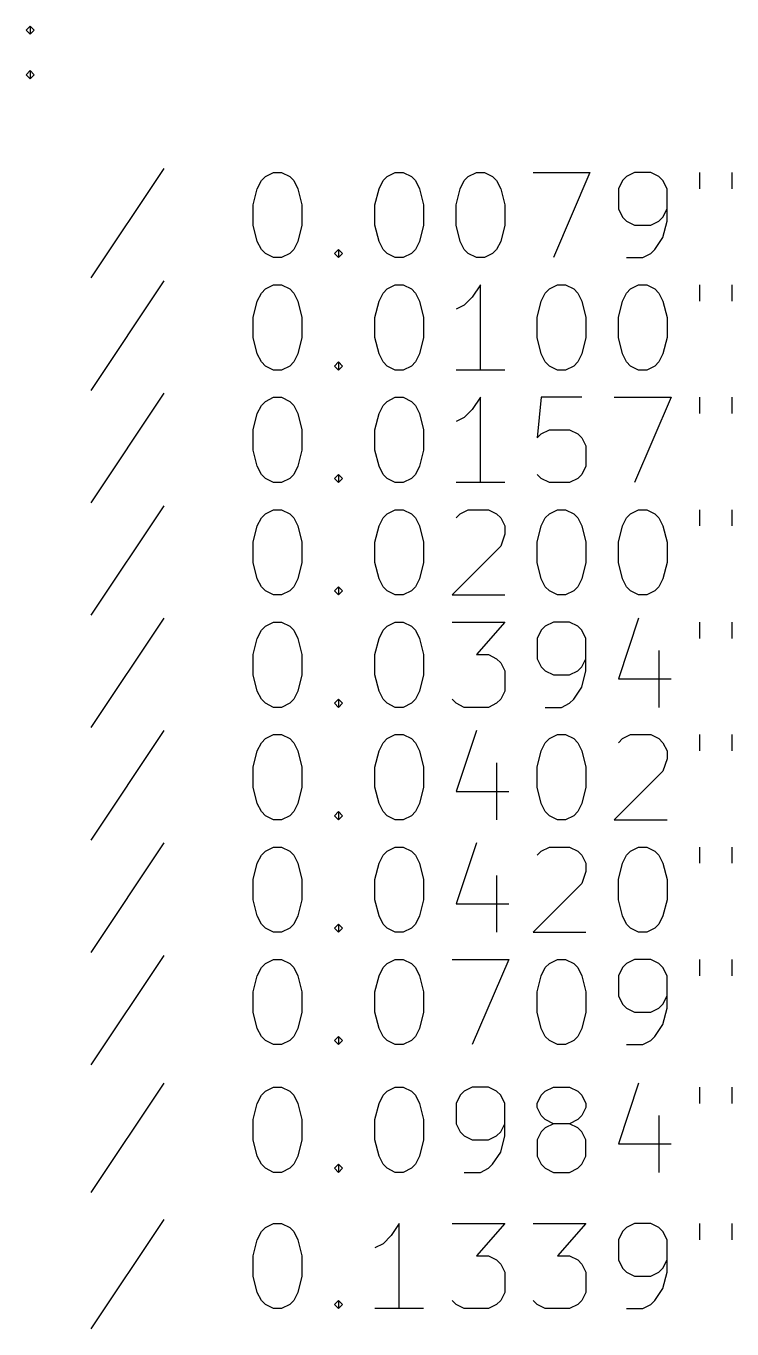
# Model space of a CAD drawing. Extents: x 2.28 to 5.04, y -6.29 to -2.72.
# Drawn here: x 2.999 to 3.652, y -6.28 to -5.076 of the extents above; entities that cross this region are included whole.
import ezdxf

# ---------------------------------------------------------------- set-up
doc = ezdxf.new("R2010")
doc.units = 0
doc.header["$MEASUREMENT"] = 0
doc.layers.add('BLACK', color=7, linetype='CONTINUOUS')

msp = doc.modelspace()

# ---------------------------------------------------------------- linework, layer by layer
at = {"layer": 'BLACK', "linetype": 'CONTINUOUS'}
for p, q in [((2.99909, -5.07961), (3.00284, -5.07586)), ((3.00284, -5.08336), (2.99909, -5.07961)), ((3.00284, -5.07586), (3.00659, -5.07961)), ((3.00284, -5.07586), (3.00284, -5.08336)), ((3.00659, -5.07961), (3.00284, -5.08336)), ((2.99909, -5.12085), (3.00284, -5.1171)), ((3.00284, -5.1171), (3.00659, -5.12085)), ((3.00284, -5.1171), (3.00284, -5.1246)), ((3.00284, -5.1246), (2.99909, -5.12085)), ((3.00659, -5.12085), (3.00284, -5.1246)), ((3.12657, -5.20746), (3.05908, -5.3087)), ((3.21656, -5.21871), (3.22031, -5.21496)), ((3.22031, -5.21496), (3.22781, -5.21121)), ((3.22781, -5.21121), (3.23531, -5.21121)), ((3.23531, -5.21121), (3.24281, -5.21496)), ((3.24281, -5.21496), (3.24656, -5.21871)), ((3.32905, -5.21871), (3.3328, -5.21496)), ((3.3328, -5.21496), (3.34029, -5.21121)), ((3.34029, -5.21121), (3.34779, -5.21121)), ((3.34779, -5.21121), (3.35529, -5.21496)), ((3.35529, -5.21496), (3.35904, -5.21871)), ((3.40404, -5.21871), (3.40779, -5.21496)), ((3.40779, -5.21496), (3.41529, -5.21121)), ((3.41529, -5.21121), (3.42278, -5.21121)), ((3.42278, -5.21121), (3.43028, -5.21496)), ((3.43028, -5.21496), (3.43403, -5.21871)), ((3.46778, -5.21121), (3.52027, -5.21121)), ((3.52027, -5.21121), (3.48653, -5.28995)), ((3.55402, -5.21496), (3.55027, -5.21871)), ((3.56152, -5.21121), (3.55402, -5.21496)), ((3.57652, -5.21121), (3.56152, -5.21121)), ((3.58401, -5.21496), (3.57652, -5.21121)), ((3.58776, -5.21871), (3.58401, -5.21496)), ((3.62151, -5.21121), (3.62151, -5.22621)), ((3.65151, -5.21121), (3.65151, -5.22621)), ((3.20906, -5.24121), (3.21281, -5.22621)), ((3.21281, -5.22621), (3.21656, -5.21871)), ((3.24656, -5.21871), (3.25031, -5.22621)), ((3.25031, -5.22621), (3.25406, -5.24121)), ((3.32155, -5.24121), (3.3253, -5.22621)), ((3.3253, -5.22621), (3.32905, -5.21871)), ((3.35904, -5.21871), (3.36279, -5.22621)), ((3.36279, -5.22621), (3.36654, -5.24121)), ((3.39654, -5.24121), (3.40029, -5.22621)), ((3.40029, -5.22621), (3.40404, -5.21871)), ((3.43403, -5.21871), (3.43778, -5.22621)), ((3.43778, -5.22621), (3.44153, -5.24121)), ((3.55027, -5.21871), (3.54652, -5.22621)), ((3.54652, -5.22621), (3.54652, -5.24496)), ((3.59151, -5.22621), (3.58776, -5.21871)), ((3.59151, -5.25621), (3.59151, -5.22621)), ((3.20906, -5.25996), (3.20906, -5.24121)), ((3.25406, -5.24121), (3.25406, -5.25996)), ((3.32155, -5.25996), (3.32155, -5.24121)), ((3.36654, -5.24121), (3.36654, -5.25996)), ((3.39654, -5.25996), (3.39654, -5.24121)), ((3.44153, -5.24121), (3.44153, -5.25996)), ((3.54652, -5.24496), (3.55027, -5.25246)), ((3.58776, -5.25246), (3.59151, -5.24496)), ((3.21281, -5.27496), (3.20906, -5.25996)), ((3.25406, -5.25996), (3.25031, -5.27496)), ((3.3253, -5.27496), (3.32155, -5.25996)), ((3.36654, -5.25996), (3.36279, -5.27496)), ((3.40029, -5.27496), (3.39654, -5.25996)), ((3.44153, -5.25996), (3.43778, -5.27496)), ((3.55027, -5.25246), (3.55402, -5.25621)), ((3.55402, -5.25621), (3.56152, -5.25996)), ((3.56152, -5.25996), (3.57652, -5.25996)), ((3.57652, -5.25996), (3.58401, -5.25621)), ((3.58401, -5.25621), (3.58776, -5.25246)), ((3.58776, -5.27121), (3.59151, -5.25621)), ((3.21656, -5.28246), (3.21281, -5.27496)), ((3.25031, -5.27496), (3.24656, -5.28246)), ((3.32905, -5.28246), (3.3253, -5.27496)), ((3.36279, -5.27496), (3.35904, -5.28246)), ((3.40404, -5.28246), (3.40029, -5.27496)), ((3.43778, -5.27496), (3.43403, -5.28246)), ((3.58026, -5.28246), (3.58776, -5.27121)), ((3.22031, -5.2862), (3.21656, -5.28246)), ((3.22781, -5.28995), (3.22031, -5.2862)), ((3.24281, -5.2862), (3.23531, -5.28995)), ((3.24656, -5.28246), (3.24281, -5.2862)), ((3.28405, -5.2862), (3.2878, -5.28246)), ((3.2878, -5.28995), (3.28405, -5.2862)), ((3.2878, -5.28246), (3.29155, -5.2862)), ((3.2878, -5.28246), (3.2878, -5.28995)), ((3.29155, -5.2862), (3.2878, -5.28995)), ((3.3328, -5.2862), (3.32905, -5.28246)), ((3.34029, -5.28995), (3.3328, -5.2862)), ((3.35529, -5.2862), (3.34779, -5.28995)), ((3.35904, -5.28246), (3.35529, -5.2862)), ((3.40779, -5.2862), (3.40404, -5.28246)), ((3.41529, -5.28995), (3.40779, -5.2862)), ((3.43028, -5.2862), (3.42278, -5.28995)), ((3.43403, -5.28246), (3.43028, -5.2862)), ((3.56902, -5.28995), (3.57652, -5.2862)), ((3.57652, -5.2862), (3.58026, -5.28246)), ((3.23531, -5.28995), (3.22781, -5.28995)), ((3.34779, -5.28995), (3.34029, -5.28995)), ((3.42278, -5.28995), (3.41529, -5.28995)), ((3.55402, -5.28995), (3.56902, -5.28995)), ((3.12657, -5.3114), (3.05908, -5.41264)), ((3.21281, -5.33015), (3.21656, -5.32265)), ((3.21656, -5.32265), (3.22031, -5.3189)), ((3.22031, -5.3189), (3.22781, -5.31515)), ((3.22781, -5.31515), (3.23531, -5.31515)), ((3.23531, -5.31515), (3.24281, -5.3189)), ((3.24281, -5.3189), (3.24656, -5.32265)), ((3.24656, -5.32265), (3.25031, -5.33015)), ((3.3253, -5.33015), (3.32905, -5.32265)), ((3.32905, -5.32265), (3.3328, -5.3189)), ((3.3328, -5.3189), (3.34029, -5.31515)), ((3.34029, -5.31515), (3.34779, -5.31515)), ((3.34779, -5.31515), (3.35529, -5.3189)), ((3.35529, -5.3189), (3.35904, -5.32265)), ((3.35904, -5.32265), (3.36279, -5.33015)), ((3.41903, -5.31515), (3.41154, -5.3264)), ((3.41903, -5.39389), (3.41903, -5.31515)), ((3.47528, -5.33015), (3.47903, -5.32265)), ((3.47903, -5.32265), (3.48278, -5.3189)), ((3.48278, -5.3189), (3.49028, -5.31515)), ((3.49028, -5.31515), (3.49777, -5.31515)), ((3.49777, -5.31515), (3.50527, -5.3189)), ((3.50527, -5.3189), (3.50902, -5.32265)), ((3.50902, -5.32265), (3.51277, -5.33015)), ((3.55027, -5.33015), (3.55402, -5.32265)), ((3.55402, -5.32265), (3.55777, -5.3189)), ((3.55777, -5.3189), (3.56527, -5.31515)), ((3.56527, -5.31515), (3.57277, -5.31515)), ((3.57277, -5.31515), (3.58026, -5.3189)), ((3.58026, -5.3189), (3.58401, -5.32265)), ((3.58401, -5.32265), (3.58776, -5.33015)), ((3.62151, -5.31515), (3.62151, -5.33015)), ((3.65151, -5.31515), (3.65151, -5.33015)), ((3.20906, -5.34515), (3.21281, -5.33015)), ((3.25031, -5.33015), (3.25406, -5.34515)), ((3.32155, -5.34515), (3.3253, -5.33015)), ((3.36279, -5.33015), (3.36654, -5.34515)), ((3.40404, -5.3339), (3.39654, -5.33765)), ((3.41154, -5.3264), (3.40404, -5.3339)), ((3.47153, -5.34515), (3.47528, -5.33015)), ((3.51277, -5.33015), (3.51652, -5.34515)), ((3.54652, -5.34515), (3.55027, -5.33015)), ((3.58776, -5.33015), (3.59151, -5.34515)), ((3.20906, -5.3639), (3.20906, -5.34515)), ((3.25406, -5.34515), (3.25406, -5.3639)), ((3.32155, -5.3639), (3.32155, -5.34515)), ((3.36654, -5.34515), (3.36654, -5.3639)), ((3.47153, -5.3639), (3.47153, -5.34515)), ((3.51652, -5.34515), (3.51652, -5.3639)), ((3.54652, -5.3639), (3.54652, -5.34515)), ((3.59151, -5.34515), (3.59151, -5.3639)), ((3.21281, -5.37889), (3.20906, -5.3639)), ((3.25406, -5.3639), (3.25031, -5.37889)), ((3.3253, -5.37889), (3.32155, -5.3639)), ((3.36654, -5.3639), (3.36279, -5.37889)), ((3.47528, -5.37889), (3.47153, -5.3639)), ((3.51652, -5.3639), (3.51277, -5.37889)), ((3.55027, -5.37889), (3.54652, -5.3639)), ((3.59151, -5.3639), (3.58776, -5.37889)), ((3.21656, -5.38639), (3.21281, -5.37889)), ((3.25031, -5.37889), (3.24656, -5.38639)), ((3.32905, -5.38639), (3.3253, -5.37889)), ((3.36279, -5.37889), (3.35904, -5.38639)), ((3.47903, -5.38639), (3.47528, -5.37889)), ((3.51277, -5.37889), (3.50902, -5.38639)), ((3.55402, -5.38639), (3.55027, -5.37889)), ((3.58776, -5.37889), (3.58401, -5.38639)), ((3.22031, -5.39014), (3.21656, -5.38639)), ((3.22781, -5.39389), (3.22031, -5.39014)), ((3.23531, -5.39389), (3.22781, -5.39389)), ((3.24281, -5.39014), (3.23531, -5.39389)), ((3.24656, -5.38639), (3.24281, -5.39014)), ((3.28405, -5.39014), (3.2878, -5.38639)), ((3.2878, -5.39389), (3.28405, -5.39014)), ((3.2878, -5.38639), (3.29155, -5.39014)), ((3.2878, -5.38639), (3.2878, -5.39389)), ((3.29155, -5.39014), (3.2878, -5.39389)), ((3.3328, -5.39014), (3.32905, -5.38639)), ((3.34029, -5.39389), (3.3328, -5.39014)), ((3.34779, -5.39389), (3.34029, -5.39389)), ((3.35529, -5.39014), (3.34779, -5.39389)), ((3.35904, -5.38639), (3.35529, -5.39014)), ((3.44153, -5.39389), (3.39654, -5.39389)), ((3.48278, -5.39014), (3.47903, -5.38639)), ((3.49028, -5.39389), (3.48278, -5.39014)), ((3.49777, -5.39389), (3.49028, -5.39389)), ((3.50527, -5.39014), (3.49777, -5.39389)), ((3.50902, -5.38639), (3.50527, -5.39014)), ((3.55777, -5.39014), (3.55402, -5.38639)), ((3.56527, -5.39389), (3.55777, -5.39014)), ((3.57277, -5.39389), (3.56527, -5.39389)), ((3.58026, -5.39014), (3.57277, -5.39389)), ((3.58401, -5.38639), (3.58026, -5.39014)), ((3.12657, -5.41534), (3.05908, -5.51658)), ((3.22031, -5.42284), (3.22781, -5.41909)), ((3.22781, -5.41909), (3.23531, -5.41909)), ((3.23531, -5.41909), (3.24281, -5.42284)), ((3.3328, -5.42284), (3.34029, -5.41909)), ((3.34029, -5.41909), (3.34779, -5.41909)), ((3.34779, -5.41909), (3.35529, -5.42284)), ((3.41903, -5.41909), (3.41154, -5.43034)), ((3.41903, -5.49783), (3.41903, -5.41909)), ((3.47528, -5.41909), (3.47153, -5.45658)), ((3.51277, -5.41909), (3.47528, -5.41909)), ((3.54277, -5.41909), (3.59526, -5.41909)), ((3.59526, -5.41909), (3.56152, -5.49783)), ((3.62151, -5.41909), (3.62151, -5.43409)), ((3.65151, -5.41909), (3.65151, -5.43409)), ((3.21281, -5.43409), (3.21656, -5.42659)), ((3.21656, -5.42659), (3.22031, -5.42284)), ((3.24281, -5.42284), (3.24656, -5.42659)), ((3.24656, -5.42659), (3.25031, -5.43409)), ((3.3253, -5.43409), (3.32905, -5.42659)), ((3.32905, -5.42659), (3.3328, -5.42284)), ((3.35529, -5.42284), (3.35904, -5.42659)), ((3.35904, -5.42659), (3.36279, -5.43409)), ((3.41154, -5.43034), (3.40404, -5.43784)), ((3.20906, -5.44908), (3.21281, -5.43409)), ((3.25031, -5.43409), (3.25406, -5.44908)), ((3.32155, -5.44908), (3.3253, -5.43409)), ((3.36279, -5.43409), (3.36654, -5.44908)), ((3.40404, -5.43784), (3.39654, -5.44159)), ((3.20906, -5.46783), (3.20906, -5.44908)), ((3.25406, -5.44908), (3.25406, -5.46783)), ((3.32155, -5.46783), (3.32155, -5.44908)), ((3.36654, -5.44908), (3.36654, -5.46783)), ((3.47153, -5.45658), (3.47528, -5.45283)), ((3.47528, -5.45283), (3.48278, -5.44908)), ((3.48278, -5.44908), (3.50152, -5.44908)), ((3.50152, -5.44908), (3.50902, -5.45283)), ((3.50902, -5.45283), (3.51277, -5.45658)), ((3.21281, -5.48283), (3.20906, -5.46783)), ((3.25406, -5.46783), (3.25031, -5.48283)), ((3.3253, -5.48283), (3.32155, -5.46783)), ((3.36654, -5.46783), (3.36279, -5.48283)), ((3.51277, -5.45658), (3.51652, -5.46408)), ((3.51652, -5.46408), (3.51652, -5.48283)), ((3.21656, -5.49033), (3.21281, -5.48283)), ((3.22031, -5.49408), (3.21656, -5.49033)), ((3.24656, -5.49033), (3.24281, -5.49408)), ((3.25031, -5.48283), (3.24656, -5.49033)), ((3.28405, -5.49408), (3.2878, -5.49033)), ((3.2878, -5.49033), (3.29155, -5.49408)), ((3.2878, -5.49033), (3.2878, -5.49783)), ((3.32905, -5.49033), (3.3253, -5.48283)), ((3.3328, -5.49408), (3.32905, -5.49033)), ((3.35904, -5.49033), (3.35529, -5.49408)), ((3.36279, -5.48283), (3.35904, -5.49033)), ((3.47528, -5.49408), (3.47153, -5.49033)), ((3.51277, -5.49033), (3.50902, -5.49408)), ((3.51652, -5.48283), (3.51277, -5.49033)), ((3.22781, -5.49783), (3.22031, -5.49408)), ((3.23531, -5.49783), (3.22781, -5.49783)), ((3.24281, -5.49408), (3.23531, -5.49783)), ((3.2878, -5.49783), (3.28405, -5.49408)), ((3.29155, -5.49408), (3.2878, -5.49783)), ((3.34029, -5.49783), (3.3328, -5.49408)), ((3.34779, -5.49783), (3.34029, -5.49783)), ((3.35529, -5.49408), (3.34779, -5.49783)), ((3.44153, -5.49783), (3.39654, -5.49783)), ((3.48278, -5.49783), (3.47528, -5.49408)), ((3.50152, -5.49783), (3.48278, -5.49783)), ((3.50902, -5.49408), (3.50152, -5.49783)), ((3.12657, -5.51928), (3.05908, -5.62051)), ((3.21656, -5.53052), (3.22031, -5.52677)), ((3.22031, -5.52677), (3.22781, -5.52303)), ((3.22781, -5.52303), (3.23531, -5.52303)), ((3.23531, -5.52303), (3.24281, -5.52677)), ((3.24281, -5.52677), (3.24656, -5.53052)), ((3.32905, -5.53052), (3.3328, -5.52677)), ((3.3328, -5.52677), (3.34029, -5.52303)), ((3.34029, -5.52303), (3.34779, -5.52303)), ((3.34779, -5.52303), (3.35529, -5.52677)), ((3.35529, -5.52677), (3.35904, -5.53052)), ((3.39654, -5.53052), (3.40029, -5.52677)), ((3.40029, -5.52677), (3.40779, -5.52303)), ((3.40779, -5.52303), (3.42653, -5.52303)), ((3.42653, -5.52303), (3.43403, -5.52677)), ((3.43403, -5.52677), (3.43778, -5.53052)), ((3.47903, -5.53052), (3.48278, -5.52677)), ((3.48278, -5.52677), (3.49028, -5.52303)), ((3.49028, -5.52303), (3.49777, -5.52303)), ((3.49777, -5.52303), (3.50527, -5.52677)), ((3.50527, -5.52677), (3.50902, -5.53052)), ((3.55402, -5.53052), (3.55777, -5.52677)), ((3.55777, -5.52677), (3.56527, -5.52303)), ((3.56527, -5.52303), (3.57277, -5.52303)), ((3.57277, -5.52303), (3.58026, -5.52677)), ((3.58026, -5.52677), (3.58401, -5.53052)), ((3.62151, -5.52303), (3.62151, -5.53802)), ((3.65151, -5.52303), (3.65151, -5.53802)), ((3.20906, -5.55302), (3.21281, -5.53802)), ((3.21281, -5.53802), (3.21656, -5.53052)), ((3.24656, -5.53052), (3.25031, -5.53802)), ((3.25031, -5.53802), (3.25406, -5.55302)), ((3.32155, -5.55302), (3.3253, -5.53802)), ((3.3253, -5.53802), (3.32905, -5.53052)), ((3.35904, -5.53052), (3.36279, -5.53802)), ((3.36279, -5.53802), (3.36654, -5.55302)), ((3.43778, -5.53052), (3.44153, -5.53802)), ((3.44153, -5.53802), (3.44153, -5.54552)), ((3.47153, -5.55302), (3.47528, -5.53802)), ((3.47528, -5.53802), (3.47903, -5.53052)), ((3.50902, -5.53052), (3.51277, -5.53802)), ((3.51277, -5.53802), (3.51652, -5.55302)), ((3.54652, -5.55302), (3.55027, -5.53802)), ((3.55027, -5.53802), (3.55402, -5.53052)), ((3.58401, -5.53052), (3.58776, -5.53802)), ((3.58776, -5.53802), (3.59151, -5.55302)), ((3.44153, -5.54552), (3.43778, -5.55677)), ((3.20906, -5.57177), (3.20906, -5.55302)), ((3.25406, -5.55302), (3.25406, -5.57177)), ((3.32155, -5.57177), (3.32155, -5.55302)), ((3.36654, -5.55302), (3.36654, -5.57177)), ((3.43778, -5.55677), (3.39279, -5.60177)), ((3.47153, -5.57177), (3.47153, -5.55302)), ((3.51652, -5.55302), (3.51652, -5.57177)), ((3.54652, -5.57177), (3.54652, -5.55302)), ((3.59151, -5.55302), (3.59151, -5.57177)), ((3.21281, -5.58677), (3.20906, -5.57177)), ((3.25406, -5.57177), (3.25031, -5.58677)), ((3.3253, -5.58677), (3.32155, -5.57177)), ((3.36654, -5.57177), (3.36279, -5.58677)), ((3.47528, -5.58677), (3.47153, -5.57177)), ((3.51652, -5.57177), (3.51277, -5.58677)), ((3.55027, -5.58677), (3.54652, -5.57177)), ((3.59151, -5.57177), (3.58776, -5.58677)), ((3.21656, -5.59427), (3.21281, -5.58677)), ((3.25031, -5.58677), (3.24656, -5.59427)), ((3.32905, -5.59427), (3.3253, -5.58677)), ((3.36279, -5.58677), (3.35904, -5.59427)), ((3.47903, -5.59427), (3.47528, -5.58677)), ((3.51277, -5.58677), (3.50902, -5.59427)), ((3.55402, -5.59427), (3.55027, -5.58677)), ((3.58776, -5.58677), (3.58401, -5.59427)), ((3.22031, -5.59802), (3.21656, -5.59427)), ((3.22781, -5.60177), (3.22031, -5.59802)), ((3.24281, -5.59802), (3.23531, -5.60177)), ((3.24656, -5.59427), (3.24281, -5.59802)), ((3.28405, -5.59802), (3.2878, -5.59427)), ((3.2878, -5.60177), (3.28405, -5.59802)), ((3.2878, -5.59427), (3.29155, -5.59802)), ((3.2878, -5.59427), (3.2878, -5.60177)), ((3.29155, -5.59802), (3.2878, -5.60177)), ((3.3328, -5.59802), (3.32905, -5.59427)), ((3.34029, -5.60177), (3.3328, -5.59802)), ((3.35529, -5.59802), (3.34779, -5.60177)), ((3.35904, -5.59427), (3.35529, -5.59802)), ((3.48278, -5.59802), (3.47903, -5.59427)), ((3.49028, -5.60177), (3.48278, -5.59802)), ((3.50527, -5.59802), (3.49777, -5.60177)), ((3.50902, -5.59427), (3.50527, -5.59802)), ((3.55777, -5.59802), (3.55402, -5.59427)), ((3.56527, -5.60177), (3.55777, -5.59802)), ((3.58026, -5.59802), (3.57277, -5.60177)), ((3.58401, -5.59427), (3.58026, -5.59802)), ((3.23531, -5.60177), (3.22781, -5.60177)), ((3.34779, -5.60177), (3.34029, -5.60177)), ((3.39279, -5.60177), (3.44153, -5.60177)), ((3.49777, -5.60177), (3.49028, -5.60177)), ((3.57277, -5.60177), (3.56527, -5.60177)), ((3.12657, -5.62321), (3.05908, -5.72445)), ((3.56527, -5.62321), (3.54652, -5.67946)), ((3.21281, -5.64196), (3.21656, -5.63446)), ((3.21656, -5.63446), (3.22031, -5.63071)), ((3.22031, -5.63071), (3.22781, -5.62696)), ((3.22781, -5.62696), (3.23531, -5.62696)), ((3.23531, -5.62696), (3.24281, -5.63071)), ((3.24281, -5.63071), (3.24656, -5.63446)), ((3.24656, -5.63446), (3.25031, -5.64196)), ((3.3253, -5.64196), (3.32905, -5.63446)), ((3.32905, -5.63446), (3.3328, -5.63071)), ((3.3328, -5.63071), (3.34029, -5.62696)), ((3.34029, -5.62696), (3.34779, -5.62696)), ((3.34779, -5.62696), (3.35529, -5.63071)), ((3.35529, -5.63071), (3.35904, -5.63446)), ((3.35904, -5.63446), (3.36279, -5.64196)), ((3.39279, -5.62696), (3.44153, -5.62696)), ((3.44153, -5.62696), (3.41529, -5.65696)), ((3.47528, -5.63446), (3.47153, -5.64196)), ((3.47903, -5.63071), (3.47528, -5.63446)), ((3.48653, -5.62696), (3.47903, -5.63071)), ((3.50152, -5.62696), (3.48653, -5.62696)), ((3.50902, -5.63071), (3.50152, -5.62696)), ((3.51277, -5.63446), (3.50902, -5.63071)), ((3.51652, -5.64196), (3.51277, -5.63446)), ((3.62151, -5.62696), (3.62151, -5.64196)), ((3.65151, -5.62696), (3.65151, -5.64196)), ((3.20906, -5.65696), (3.21281, -5.64196)), ((3.25031, -5.64196), (3.25406, -5.65696)), ((3.32155, -5.65696), (3.3253, -5.64196)), ((3.36279, -5.64196), (3.36654, -5.65696)), ((3.47153, -5.64196), (3.47153, -5.66071)), ((3.51652, -5.67196), (3.51652, -5.64196)), ((3.20906, -5.67571), (3.20906, -5.65696)), ((3.25406, -5.65696), (3.25406, -5.67571)), ((3.32155, -5.67571), (3.32155, -5.65696)), ((3.36654, -5.65696), (3.36654, -5.67571)), ((3.41529, -5.65696), (3.42653, -5.65696)), ((3.42653, -5.65696), (3.43403, -5.66071)), ((3.43403, -5.66071), (3.43778, -5.66446)), ((3.47153, -5.66071), (3.47528, -5.66821)), ((3.51277, -5.66821), (3.51652, -5.66071)), ((3.58401, -5.65321), (3.58401, -5.7057)), ((3.43778, -5.66446), (3.44153, -5.67196)), ((3.44153, -5.67196), (3.44153, -5.6907)), ((3.47528, -5.66821), (3.47903, -5.67196)), ((3.47903, -5.67196), (3.48653, -5.67571)), ((3.50152, -5.67571), (3.50902, -5.67196)), ((3.50902, -5.67196), (3.51277, -5.66821)), ((3.51277, -5.68695), (3.51652, -5.67196)), ((3.21281, -5.6907), (3.20906, -5.67571)), ((3.25406, -5.67571), (3.25031, -5.6907)), ((3.3253, -5.6907), (3.32155, -5.67571)), ((3.36654, -5.67571), (3.36279, -5.6907)), ((3.48653, -5.67571), (3.50152, -5.67571)), ((3.54652, -5.67946), (3.59526, -5.67946)), ((3.21656, -5.6982), (3.21281, -5.6907)), ((3.25031, -5.6907), (3.24656, -5.6982)), ((3.32905, -5.6982), (3.3253, -5.6907)), ((3.36279, -5.6907), (3.35904, -5.6982)), ((3.44153, -5.6907), (3.43778, -5.6982)), ((3.50527, -5.6982), (3.51277, -5.68695)), ((3.22031, -5.70195), (3.21656, -5.6982)), ((3.22781, -5.7057), (3.22031, -5.70195)), ((3.23531, -5.7057), (3.22781, -5.7057)), ((3.24281, -5.70195), (3.23531, -5.7057)), ((3.24656, -5.6982), (3.24281, -5.70195)), ((3.28405, -5.70195), (3.2878, -5.6982)), ((3.2878, -5.7057), (3.28405, -5.70195)), ((3.2878, -5.6982), (3.29155, -5.70195)), ((3.2878, -5.6982), (3.2878, -5.7057)), ((3.29155, -5.70195), (3.2878, -5.7057)), ((3.3328, -5.70195), (3.32905, -5.6982)), ((3.34029, -5.7057), (3.3328, -5.70195)), ((3.34779, -5.7057), (3.34029, -5.7057)), ((3.35529, -5.70195), (3.34779, -5.7057)), ((3.35904, -5.6982), (3.35529, -5.70195)), ((3.39654, -5.70195), (3.39279, -5.6982)), ((3.40404, -5.7057), (3.39654, -5.70195)), ((3.42653, -5.7057), (3.40404, -5.7057)), ((3.43403, -5.70195), (3.42653, -5.7057)), ((3.43778, -5.6982), (3.43403, -5.70195)), ((3.47903, -5.7057), (3.49403, -5.7057)), ((3.49403, -5.7057), (3.50152, -5.70195)), ((3.50152, -5.70195), (3.50527, -5.6982)), ((3.12657, -5.72715), (3.05908, -5.82839)), ((3.22031, -5.73465), (3.22781, -5.7309)), ((3.22781, -5.7309), (3.23531, -5.7309)), ((3.23531, -5.7309), (3.24281, -5.73465)), ((3.3328, -5.73465), (3.34029, -5.7309)), ((3.34029, -5.7309), (3.34779, -5.7309)), ((3.34779, -5.7309), (3.35529, -5.73465)), ((3.41529, -5.72715), (3.39654, -5.78339)), ((3.48278, -5.73465), (3.49028, -5.7309)), ((3.49028, -5.7309), (3.49777, -5.7309)), ((3.49777, -5.7309), (3.50527, -5.73465)), ((3.55027, -5.73465), (3.55777, -5.7309)), ((3.55777, -5.7309), (3.57652, -5.7309)), ((3.57652, -5.7309), (3.58401, -5.73465)), ((3.62151, -5.7309), (3.62151, -5.7459)), ((3.65151, -5.7309), (3.65151, -5.7459)), ((3.21281, -5.7459), (3.21656, -5.7384)), ((3.21656, -5.7384), (3.22031, -5.73465)), ((3.24281, -5.73465), (3.24656, -5.7384)), ((3.24656, -5.7384), (3.25031, -5.7459)), ((3.3253, -5.7459), (3.32905, -5.7384)), ((3.32905, -5.7384), (3.3328, -5.73465)), ((3.35529, -5.73465), (3.35904, -5.7384)), ((3.35904, -5.7384), (3.36279, -5.7459)), ((3.47528, -5.7459), (3.47903, -5.7384)), ((3.47903, -5.7384), (3.48278, -5.73465)), ((3.50527, -5.73465), (3.50902, -5.7384)), ((3.50902, -5.7384), (3.51277, -5.7459)), ((3.54652, -5.7384), (3.55027, -5.73465)), ((3.58401, -5.73465), (3.58776, -5.7384)), ((3.58776, -5.7384), (3.59151, -5.7459)), ((3.20906, -5.7609), (3.21281, -5.7459)), ((3.25031, -5.7459), (3.25406, -5.7609)), ((3.32155, -5.7609), (3.3253, -5.7459)), ((3.36279, -5.7459), (3.36654, -5.7609)), ((3.43403, -5.75715), (3.43403, -5.80964)), ((3.47153, -5.7609), (3.47528, -5.7459)), ((3.51277, -5.7459), (3.51652, -5.7609)), ((3.59151, -5.7534), (3.58776, -5.76464)), ((3.59151, -5.7459), (3.59151, -5.7534)), ((3.20906, -5.77964), (3.20906, -5.7609)), ((3.25406, -5.7609), (3.25406, -5.77964)), ((3.32155, -5.77964), (3.32155, -5.7609)), ((3.36654, -5.7609), (3.36654, -5.77964)), ((3.47153, -5.77964), (3.47153, -5.7609)), ((3.51652, -5.7609), (3.51652, -5.77964)), ((3.58776, -5.76464), (3.54277, -5.80964)), ((3.21281, -5.79464), (3.20906, -5.77964)), ((3.25406, -5.77964), (3.25031, -5.79464)), ((3.3253, -5.79464), (3.32155, -5.77964)), ((3.36654, -5.77964), (3.36279, -5.79464)), ((3.47528, -5.79464), (3.47153, -5.77964)), ((3.51652, -5.77964), (3.51277, -5.79464)), ((3.39654, -5.78339), (3.44528, -5.78339)), ((3.21656, -5.80214), (3.21281, -5.79464)), ((3.22031, -5.80589), (3.21656, -5.80214)), ((3.24656, -5.80214), (3.24281, -5.80589)), ((3.25031, -5.79464), (3.24656, -5.80214)), ((3.28405, -5.80589), (3.2878, -5.80214)), ((3.2878, -5.80214), (3.29155, -5.80589)), ((3.2878, -5.80214), (3.2878, -5.80964)), ((3.32905, -5.80214), (3.3253, -5.79464)), ((3.3328, -5.80589), (3.32905, -5.80214)), ((3.35904, -5.80214), (3.35529, -5.80589)), ((3.36279, -5.79464), (3.35904, -5.80214)), ((3.47903, -5.80214), (3.47528, -5.79464)), ((3.48278, -5.80589), (3.47903, -5.80214)), ((3.50902, -5.80214), (3.50527, -5.80589)), ((3.51277, -5.79464), (3.50902, -5.80214)), ((3.22781, -5.80964), (3.22031, -5.80589)), ((3.23531, -5.80964), (3.22781, -5.80964)), ((3.24281, -5.80589), (3.23531, -5.80964)), ((3.2878, -5.80964), (3.28405, -5.80589)), ((3.29155, -5.80589), (3.2878, -5.80964)), ((3.34029, -5.80964), (3.3328, -5.80589)), ((3.34779, -5.80964), (3.34029, -5.80964)), ((3.35529, -5.80589), (3.34779, -5.80964)), ((3.49028, -5.80964), (3.48278, -5.80589)), ((3.49777, -5.80964), (3.49028, -5.80964)), ((3.50527, -5.80589), (3.49777, -5.80964)), ((3.54277, -5.80964), (3.59151, -5.80964)), ((3.12657, -5.83109), (3.05908, -5.93232)), ((3.21656, -5.84234), (3.22031, -5.83859)), ((3.22031, -5.83859), (3.22781, -5.83484)), ((3.22781, -5.83484), (3.23531, -5.83484)), ((3.23531, -5.83484), (3.24281, -5.83859)), ((3.24281, -5.83859), (3.24656, -5.84234)), ((3.32905, -5.84234), (3.3328, -5.83859)), ((3.3328, -5.83859), (3.34029, -5.83484)), ((3.34029, -5.83484), (3.34779, -5.83484)), ((3.34779, -5.83484), (3.35529, -5.83859)), ((3.35529, -5.83859), (3.35904, -5.84234)), ((3.41529, -5.83109), (3.39654, -5.88733)), ((3.47153, -5.84234), (3.47528, -5.83859)), ((3.47528, -5.83859), (3.48278, -5.83484)), ((3.48278, -5.83484), (3.50152, -5.83484)), ((3.50152, -5.83484), (3.50902, -5.83859)), ((3.50902, -5.83859), (3.51277, -5.84234)), ((3.55402, -5.84234), (3.55777, -5.83859)), ((3.55777, -5.83859), (3.56527, -5.83484)), ((3.56527, -5.83484), (3.57277, -5.83484)), ((3.57277, -5.83484), (3.58026, -5.83859)), ((3.58026, -5.83859), (3.58401, -5.84234)), ((3.62151, -5.83484), (3.62151, -5.84983)), ((3.65151, -5.83484), (3.65151, -5.84983)), ((3.20906, -5.86483), (3.21281, -5.84983)), ((3.21281, -5.84983), (3.21656, -5.84234)), ((3.24656, -5.84234), (3.25031, -5.84983)), ((3.25031, -5.84983), (3.25406, -5.86483)), ((3.32155, -5.86483), (3.3253, -5.84983)), ((3.3253, -5.84983), (3.32905, -5.84234)), ((3.35904, -5.84234), (3.36279, -5.84983)), ((3.36279, -5.84983), (3.36654, -5.86483)), ((3.51277, -5.84234), (3.51652, -5.84983)), ((3.51652, -5.84983), (3.51652, -5.85733)), ((3.54652, -5.86483), (3.55027, -5.84983)), ((3.55027, -5.84983), (3.55402, -5.84234)), ((3.58401, -5.84234), (3.58776, -5.84983)), ((3.58776, -5.84983), (3.59151, -5.86483)), ((3.20906, -5.88358), (3.20906, -5.86483)), ((3.25406, -5.86483), (3.25406, -5.88358)), ((3.32155, -5.88358), (3.32155, -5.86483)), ((3.36654, -5.86483), (3.36654, -5.88358)), ((3.43403, -5.86108), (3.43403, -5.91358)), ((3.51652, -5.85733), (3.51277, -5.86858)), ((3.54652, -5.88358), (3.54652, -5.86483)), ((3.59151, -5.86483), (3.59151, -5.88358)), ((3.51277, -5.86858), (3.46778, -5.91358)), ((3.21281, -5.89858), (3.20906, -5.88358)), ((3.25406, -5.88358), (3.25031, -5.89858)), ((3.3253, -5.89858), (3.32155, -5.88358)), ((3.36654, -5.88358), (3.36279, -5.89858)), ((3.39654, -5.88733), (3.44528, -5.88733)), ((3.55027, -5.89858), (3.54652, -5.88358)), ((3.59151, -5.88358), (3.58776, -5.89858)), ((3.21656, -5.90608), (3.21281, -5.89858)), ((3.25031, -5.89858), (3.24656, -5.90608)), ((3.32905, -5.90608), (3.3253, -5.89858)), ((3.36279, -5.89858), (3.35904, -5.90608)), ((3.55402, -5.90608), (3.55027, -5.89858)), ((3.58776, -5.89858), (3.58401, -5.90608)), ((3.22031, -5.90983), (3.21656, -5.90608)), ((3.22781, -5.91358), (3.22031, -5.90983)), ((3.23531, -5.91358), (3.22781, -5.91358)), ((3.24281, -5.90983), (3.23531, -5.91358)), ((3.24656, -5.90608), (3.24281, -5.90983)), ((3.28405, -5.90983), (3.2878, -5.90608)), ((3.2878, -5.91358), (3.28405, -5.90983)), ((3.2878, -5.90608), (3.29155, -5.90983)), ((3.2878, -5.90608), (3.2878, -5.91358)), ((3.29155, -5.90983), (3.2878, -5.91358)), ((3.3328, -5.90983), (3.32905, -5.90608)), ((3.34029, -5.91358), (3.3328, -5.90983)), ((3.34779, -5.91358), (3.34029, -5.91358)), ((3.35529, -5.90983), (3.34779, -5.91358)), ((3.35904, -5.90608), (3.35529, -5.90983)), ((3.46778, -5.91358), (3.51652, -5.91358)), ((3.55777, -5.90983), (3.55402, -5.90608)), ((3.56527, -5.91358), (3.55777, -5.90983)), ((3.57277, -5.91358), (3.56527, -5.91358)), ((3.58026, -5.90983), (3.57277, -5.91358)), ((3.58401, -5.90608), (3.58026, -5.90983)), ((3.12657, -5.93502), (3.05908, -6.03626)), ((3.21281, -5.95377), (3.21656, -5.94627)), ((3.21656, -5.94627), (3.22031, -5.94252)), ((3.22031, -5.94252), (3.22781, -5.93877)), ((3.22781, -5.93877), (3.23531, -5.93877)), ((3.23531, -5.93877), (3.24281, -5.94252)), ((3.24281, -5.94252), (3.24656, -5.94627)), ((3.24656, -5.94627), (3.25031, -5.95377)), ((3.3253, -5.95377), (3.32905, -5.94627)), ((3.32905, -5.94627), (3.3328, -5.94252)), ((3.3328, -5.94252), (3.34029, -5.93877)), ((3.34029, -5.93877), (3.34779, -5.93877)), ((3.34779, -5.93877), (3.35529, -5.94252)), ((3.35529, -5.94252), (3.35904, -5.94627)), ((3.35904, -5.94627), (3.36279, -5.95377)), ((3.39279, -5.93877), (3.44528, -5.93877)), ((3.44528, -5.93877), (3.41154, -6.01751)), ((3.47528, -5.95377), (3.47903, -5.94627)), ((3.47903, -5.94627), (3.48278, -5.94252)), ((3.48278, -5.94252), (3.49028, -5.93877)), ((3.49028, -5.93877), (3.49777, -5.93877)), ((3.49777, -5.93877), (3.50527, -5.94252)), ((3.50527, -5.94252), (3.50902, -5.94627)), ((3.50902, -5.94627), (3.51277, -5.95377)), ((3.55027, -5.94627), (3.54652, -5.95377)), ((3.55402, -5.94252), (3.55027, -5.94627)), ((3.56152, -5.93877), (3.55402, -5.94252)), ((3.57652, -5.93877), (3.56152, -5.93877)), ((3.58401, -5.94252), (3.57652, -5.93877)), ((3.58776, -5.94627), (3.58401, -5.94252)), ((3.59151, -5.95377), (3.58776, -5.94627)), ((3.62151, -5.93877), (3.62151, -5.95377)), ((3.65151, -5.93877), (3.65151, -5.95377)), ((3.20906, -5.96877), (3.21281, -5.95377)), ((3.25031, -5.95377), (3.25406, -5.96877)), ((3.32155, -5.96877), (3.3253, -5.95377)), ((3.36279, -5.95377), (3.36654, -5.96877)), ((3.47153, -5.96877), (3.47528, -5.95377)), ((3.51277, -5.95377), (3.51652, -5.96877)), ((3.54652, -5.95377), (3.54652, -5.97252)), ((3.59151, -5.98377), (3.59151, -5.95377)), ((3.20906, -5.98752), (3.20906, -5.96877)), ((3.25406, -5.96877), (3.25406, -5.98752)), ((3.32155, -5.98752), (3.32155, -5.96877)), ((3.36654, -5.96877), (3.36654, -5.98752)), ((3.47153, -5.98752), (3.47153, -5.96877)), ((3.51652, -5.96877), (3.51652, -5.98752)), ((3.54652, -5.97252), (3.55027, -5.98002)), ((3.58776, -5.98002), (3.59151, -5.97252)), ((3.55027, -5.98002), (3.55402, -5.98377)), ((3.55402, -5.98377), (3.56152, -5.98752)), ((3.57652, -5.98752), (3.58401, -5.98377)), ((3.58401, -5.98377), (3.58776, -5.98002)), ((3.58776, -5.99877), (3.59151, -5.98377)), ((3.21281, -6.00252), (3.20906, -5.98752)), ((3.25406, -5.98752), (3.25031, -6.00252)), ((3.3253, -6.00252), (3.32155, -5.98752)), ((3.36654, -5.98752), (3.36279, -6.00252)), ((3.47528, -6.00252), (3.47153, -5.98752)), ((3.51652, -5.98752), (3.51277, -6.00252)), ((3.56152, -5.98752), (3.57652, -5.98752)), ((3.21656, -6.01001), (3.21281, -6.00252)), ((3.22031, -6.01376), (3.21656, -6.01001)), ((3.24656, -6.01001), (3.24281, -6.01376)), ((3.25031, -6.00252), (3.24656, -6.01001)), ((3.28405, -6.01376), (3.2878, -6.01001)), ((3.2878, -6.01001), (3.29155, -6.01376)), ((3.2878, -6.01001), (3.2878, -6.01751)), ((3.32905, -6.01001), (3.3253, -6.00252)), ((3.3328, -6.01376), (3.32905, -6.01001)), ((3.35904, -6.01001), (3.35529, -6.01376)), ((3.36279, -6.00252), (3.35904, -6.01001)), ((3.47903, -6.01001), (3.47528, -6.00252)), ((3.48278, -6.01376), (3.47903, -6.01001)), ((3.50902, -6.01001), (3.50527, -6.01376)), ((3.51277, -6.00252), (3.50902, -6.01001)), ((3.57652, -6.01376), (3.58026, -6.01001)), ((3.58026, -6.01001), (3.58776, -5.99877)), ((3.22781, -6.01751), (3.22031, -6.01376)), ((3.23531, -6.01751), (3.22781, -6.01751)), ((3.24281, -6.01376), (3.23531, -6.01751)), ((3.2878, -6.01751), (3.28405, -6.01376)), ((3.29155, -6.01376), (3.2878, -6.01751)), ((3.34029, -6.01751), (3.3328, -6.01376)), ((3.34779, -6.01751), (3.34029, -6.01751)), ((3.35529, -6.01376), (3.34779, -6.01751)), ((3.49028, -6.01751), (3.48278, -6.01376)), ((3.49777, -6.01751), (3.49028, -6.01751)), ((3.50527, -6.01376), (3.49777, -6.01751)), ((3.55402, -6.01751), (3.56902, -6.01751)), ((3.56902, -6.01751), (3.57652, -6.01376)), ((3.12657, -6.05313), (3.05908, -6.15437)), ((3.22031, -6.06063), (3.22781, -6.05688)), ((3.22781, -6.05688), (3.23531, -6.05688)), ((3.23531, -6.05688), (3.24281, -6.06063)), ((3.3328, -6.06063), (3.34029, -6.05688)), ((3.34029, -6.05688), (3.34779, -6.05688)), ((3.34779, -6.05688), (3.35529, -6.06063)), ((3.41154, -6.05688), (3.40404, -6.06063)), ((3.42653, -6.05688), (3.41154, -6.05688)), ((3.43403, -6.06063), (3.42653, -6.05688)), ((3.47903, -6.06063), (3.48653, -6.05688)), ((3.48653, -6.05688), (3.50152, -6.05688)), ((3.50152, -6.05688), (3.50902, -6.06063)), ((3.56527, -6.05313), (3.54652, -6.10938)), ((3.62151, -6.05688), (3.62151, -6.07188)), ((3.65151, -6.05688), (3.65151, -6.07188)), ((3.21281, -6.07188), (3.21656, -6.06438)), ((3.21656, -6.06438), (3.22031, -6.06063)), ((3.24281, -6.06063), (3.24656, -6.06438)), ((3.24656, -6.06438), (3.25031, -6.07188)), ((3.3253, -6.07188), (3.32905, -6.06438)), ((3.32905, -6.06438), (3.3328, -6.06063)), ((3.35529, -6.06063), (3.35904, -6.06438)), ((3.35904, -6.06438), (3.36279, -6.07188)), ((3.40029, -6.06438), (3.39654, -6.07188)), ((3.40404, -6.06063), (3.40029, -6.06438)), ((3.43778, -6.06438), (3.43403, -6.06063)), ((3.44153, -6.07188), (3.43778, -6.06438)), ((3.47153, -6.07188), (3.47528, -6.06438)), ((3.47528, -6.06438), (3.47903, -6.06063)), ((3.50902, -6.06063), (3.51277, -6.06438)), ((3.51277, -6.06438), (3.51652, -6.07188)), ((3.20906, -6.08688), (3.21281, -6.07188)), ((3.25031, -6.07188), (3.25406, -6.08688)), ((3.32155, -6.08688), (3.3253, -6.07188)), ((3.36279, -6.07188), (3.36654, -6.08688)), ((3.39654, -6.07188), (3.39654, -6.09063)), ((3.44153, -6.10188), (3.44153, -6.07188)), ((3.47153, -6.07563), (3.47153, -6.07188)), ((3.47528, -6.08313), (3.47153, -6.07563)), ((3.51652, -6.07563), (3.51277, -6.08313)), ((3.51652, -6.07188), (3.51652, -6.07563)), ((3.20906, -6.10563), (3.20906, -6.08688)), ((3.25406, -6.08688), (3.25406, -6.10563)), ((3.32155, -6.10563), (3.32155, -6.08688)), ((3.36654, -6.08688), (3.36654, -6.10563)), ((3.39654, -6.09063), (3.40029, -6.09813)), ((3.43778, -6.09813), (3.44153, -6.09063)), ((3.47903, -6.08688), (3.47528, -6.08313)), ((3.47903, -6.09438), (3.47528, -6.09813)), ((3.48653, -6.09063), (3.47903, -6.08688)), ((3.48653, -6.09063), (3.47903, -6.09438)), ((3.50152, -6.09063), (3.48653, -6.09063)), ((3.50902, -6.08688), (3.50152, -6.09063)), ((3.50902, -6.09438), (3.50152, -6.09063)), ((3.51277, -6.08313), (3.50902, -6.08688)), ((3.51277, -6.09813), (3.50902, -6.09438)), ((3.58401, -6.08313), (3.58401, -6.13562)), ((3.21281, -6.12063), (3.20906, -6.10563)), ((3.25406, -6.10563), (3.25031, -6.12063)), ((3.3253, -6.12063), (3.32155, -6.10563)), ((3.36654, -6.10563), (3.36279, -6.12063)), ((3.40029, -6.09813), (3.40404, -6.10188)), ((3.40404, -6.10188), (3.41154, -6.10563)), ((3.41154, -6.10563), (3.42653, -6.10563)), ((3.42653, -6.10563), (3.43403, -6.10188)), ((3.43403, -6.10188), (3.43778, -6.09813)), ((3.43778, -6.11688), (3.44153, -6.10188)), ((3.47528, -6.09813), (3.47153, -6.10563)), ((3.47153, -6.10563), (3.47153, -6.12063)), ((3.51652, -6.10563), (3.51277, -6.09813)), ((3.51652, -6.12063), (3.51652, -6.10563)), ((3.43028, -6.12812), (3.43778, -6.11688)), ((3.54652, -6.10938), (3.59526, -6.10938)), ((3.21656, -6.12812), (3.21281, -6.12063)), ((3.22031, -6.13187), (3.21656, -6.12812)), ((3.24656, -6.12812), (3.24281, -6.13187)), ((3.25031, -6.12063), (3.24656, -6.12812)), ((3.28405, -6.13187), (3.2878, -6.12812)), ((3.2878, -6.12812), (3.29155, -6.13187)), ((3.2878, -6.12812), (3.2878, -6.13562)), ((3.32905, -6.12812), (3.3253, -6.12063)), ((3.3328, -6.13187), (3.32905, -6.12812)), ((3.35904, -6.12812), (3.35529, -6.13187)), ((3.36279, -6.12063), (3.35904, -6.12812)), ((3.42653, -6.13187), (3.43028, -6.12812)), ((3.47153, -6.12063), (3.47528, -6.12812)), ((3.47528, -6.12812), (3.47903, -6.13187)), ((3.50902, -6.13187), (3.51277, -6.12812)), ((3.51277, -6.12812), (3.51652, -6.12063)), ((3.22781, -6.13562), (3.22031, -6.13187)), ((3.23531, -6.13562), (3.22781, -6.13562)), ((3.24281, -6.13187), (3.23531, -6.13562)), ((3.2878, -6.13562), (3.28405, -6.13187)), ((3.29155, -6.13187), (3.2878, -6.13562)), ((3.34029, -6.13562), (3.3328, -6.13187)), ((3.34779, -6.13562), (3.34029, -6.13562)), ((3.35529, -6.13187), (3.34779, -6.13562)), ((3.40404, -6.13562), (3.41903, -6.13562)), ((3.41903, -6.13562), (3.42653, -6.13187)), ((3.47903, -6.13187), (3.48653, -6.13562)), ((3.48653, -6.13562), (3.50152, -6.13562)), ((3.50152, -6.13562), (3.50902, -6.13187)), ((3.12657, -6.17912), (3.05908, -6.28036)), ((3.21281, -6.19787), (3.21656, -6.19037)), ((3.21656, -6.19037), (3.22031, -6.18662)), ((3.22031, -6.18662), (3.22781, -6.18287)), ((3.22781, -6.18287), (3.23531, -6.18287)), ((3.23531, -6.18287), (3.24281, -6.18662)), ((3.24281, -6.18662), (3.24656, -6.19037)), ((3.24656, -6.19037), (3.25031, -6.19787)), ((3.34404, -6.18287), (3.33655, -6.19412)), ((3.34404, -6.26161), (3.34404, -6.18287)), ((3.39279, -6.18287), (3.44153, -6.18287)), ((3.44153, -6.18287), (3.41529, -6.21286)), ((3.46778, -6.18287), (3.51652, -6.18287)), ((3.51652, -6.18287), (3.49028, -6.21286)), ((3.55027, -6.19037), (3.54652, -6.19787)), ((3.55402, -6.18662), (3.55027, -6.19037)), ((3.56152, -6.18287), (3.55402, -6.18662)), ((3.57652, -6.18287), (3.56152, -6.18287)), ((3.58401, -6.18662), (3.57652, -6.18287)), ((3.58776, -6.19037), (3.58401, -6.18662)), ((3.59151, -6.19787), (3.58776, -6.19037)), ((3.62151, -6.18287), (3.62151, -6.19787)), ((3.65151, -6.18287), (3.65151, -6.19787)), ((3.20906, -6.21286), (3.21281, -6.19787)), ((3.25031, -6.19787), (3.25406, -6.21286)), ((3.32905, -6.20162), (3.32155, -6.20536)), ((3.33655, -6.19412), (3.32905, -6.20162)), ((3.54652, -6.19787), (3.54652, -6.21661)), ((3.59151, -6.22786), (3.59151, -6.19787)), ((3.20906, -6.23161), (3.20906, -6.21286)), ((3.25406, -6.21286), (3.25406, -6.23161)), ((3.41529, -6.21286), (3.42653, -6.21286)), ((3.42653, -6.21286), (3.43403, -6.21661)), ((3.49028, -6.21286), (3.50152, -6.21286)), ((3.50152, -6.21286), (3.50902, -6.21661)), ((3.43403, -6.21661), (3.43778, -6.22036)), ((3.43778, -6.22036), (3.44153, -6.22786)), ((3.50902, -6.21661), (3.51277, -6.22036)), ((3.51277, -6.22036), (3.51652, -6.22786)), ((3.54652, -6.21661), (3.55027, -6.22411)), ((3.55027, -6.22411), (3.55402, -6.22786)), ((3.58401, -6.22786), (3.58776, -6.22411)), ((3.58776, -6.22411), (3.59151, -6.21661)), ((3.21281, -6.24661), (3.20906, -6.23161)), ((3.25406, -6.23161), (3.25031, -6.24661)), ((3.44153, -6.22786), (3.44153, -6.24661)), ((3.51652, -6.22786), (3.51652, -6.24661)), ((3.55402, -6.22786), (3.56152, -6.23161)), ((3.56152, -6.23161), (3.57652, -6.23161)), ((3.57652, -6.23161), (3.58401, -6.22786)), ((3.58776, -6.24286), (3.59151, -6.22786)), ((3.21656, -6.25411), (3.21281, -6.24661)), ((3.25031, -6.24661), (3.24656, -6.25411)), ((3.44153, -6.24661), (3.43778, -6.25411)), ((3.51652, -6.24661), (3.51277, -6.25411)), ((3.58026, -6.25411), (3.58776, -6.24286)), ((3.22031, -6.25786), (3.21656, -6.25411)), ((3.22781, -6.26161), (3.22031, -6.25786)), ((3.23531, -6.26161), (3.22781, -6.26161)), ((3.24281, -6.25786), (3.23531, -6.26161)), ((3.24656, -6.25411), (3.24281, -6.25786)), ((3.28405, -6.25786), (3.2878, -6.25411)), ((3.2878, -6.26161), (3.28405, -6.25786)), ((3.2878, -6.25411), (3.29155, -6.25786)), ((3.2878, -6.25411), (3.2878, -6.26161)), ((3.29155, -6.25786), (3.2878, -6.26161)), ((3.36654, -6.26161), (3.32155, -6.26161)), ((3.39654, -6.25786), (3.39279, -6.25411)), ((3.40404, -6.26161), (3.39654, -6.25786)), ((3.42653, -6.26161), (3.40404, -6.26161)), ((3.43403, -6.25786), (3.42653, -6.26161)), ((3.43778, -6.25411), (3.43403, -6.25786)), ((3.47153, -6.25786), (3.46778, -6.25411)), ((3.47903, -6.26161), (3.47153, -6.25786)), ((3.50152, -6.26161), (3.47903, -6.26161)), ((3.50902, -6.25786), (3.50152, -6.26161)), ((3.51277, -6.25411), (3.50902, -6.25786)), ((3.55402, -6.26161), (3.56902, -6.26161)), ((3.56902, -6.26161), (3.57652, -6.25786)), ((3.57652, -6.25786), (3.58026, -6.25411))]:
    msp.add_line(p, q, dxfattribs=at)

doc.saveas('drawing.dxf')
